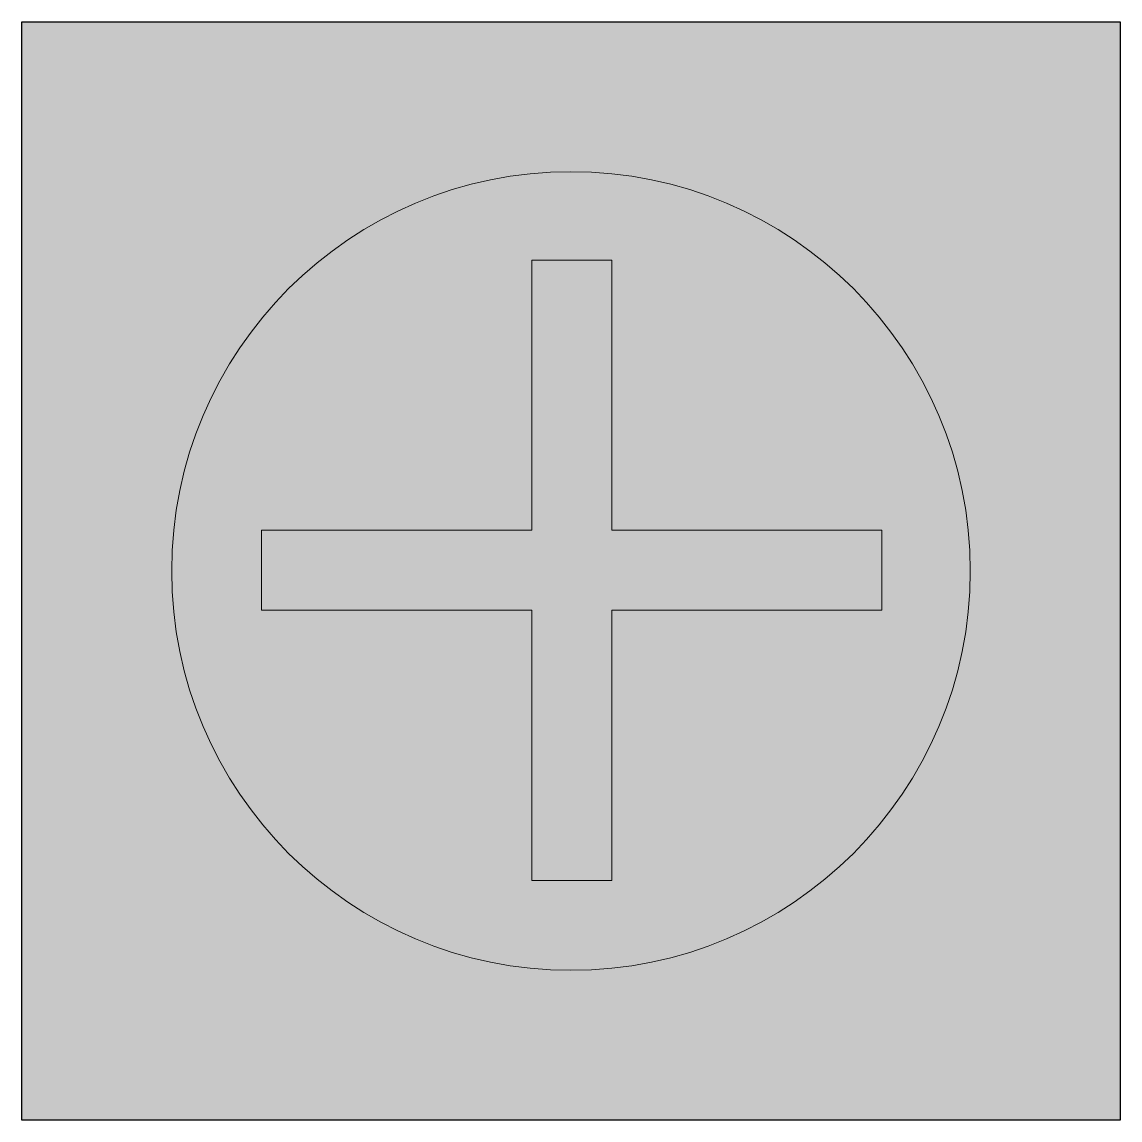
# Model space of a CAD drawing. Header units: millimetres. Extents: x -275 to 275, y 0 to 550.
import ezdxf

# ---------------------------------------------------------------- set-up
doc = ezdxf.new("R2010")
doc.units = ezdxf.units.MM

msp = doc.modelspace()

# ---------------------------------------------------------------- hatches: boundary and pattern name
at = {"linetype": 'Continuous', "lineweight": 0, "true_color": 0x1e1e1d, "extrusion": (0, 0, -1)}
h = msp.add_hatch(color=250, dxfattribs=at)
h.paths.add_polyline_path([(275, 550), (-275, 550), (-275, 0), (275, 0)])
h.paths.add_polyline_path([(-20.4, 430.76), (19.6, 430.76), (19.6, 295.4), (154.96, 295.4), (154.96, 255.4), (19.6, 255.4), (19.6, 120.04), (-20.4, 120.04), (-20.4, 255.4), (-155.76, 255.4), (-155.76, 295.4), (-20.4, 295.4)], flags=16)
at = {"linetype": 'Continuous', "lineweight": 0, "true_color": 0xfad201, "extrusion": (0, 0, -1)}
msp.add_hatch(color=40, dxfattribs=at).paths.add_polyline_path([(-20.4, 295.4), (-155.76, 295.4), (-155.76, 255.4), (-20.4, 255.4), (-20.4, 120.04), (19.6, 120.04), (19.6, 255.4), (154.96, 255.4), (154.96, 295.4), (19.6, 295.4), (19.6, 430.76), (-20.4, 430.76)], flags=0)

# ---------------------------------------------------------------- linework, layer by layer
at = {"linetype": 'Continuous', "flags": 128}
msp.add_lwpolyline([(-275, 550), (275, 550), (275, 0), (-275, 0)], close=True, dxfattribs=at)
at = {"color": 40, "linetype": 'Continuous', "lineweight": 0, "true_color": 0xfad201, "flags": 128}
msp.add_lwpolyline([(20.4, 295.4), (155.76, 295.4), (155.76, 255.4), (20.4, 255.4), (20.4, 120.04), (-19.6, 120.04), (-19.6, 255.4), (-154.96, 255.4), (-154.96, 295.4), (-19.6, 295.4), (-19.6, 430.76), (20.4, 430.76)], close=True, dxfattribs=at)
at = {"color": 7, "linetype": 'Continuous', "lineweight": 13, "true_color": 0xf6f6f6}
msp.add_circle((0, 275), 200, dxfattribs=at)

doc.saveas('drawing.dxf')
